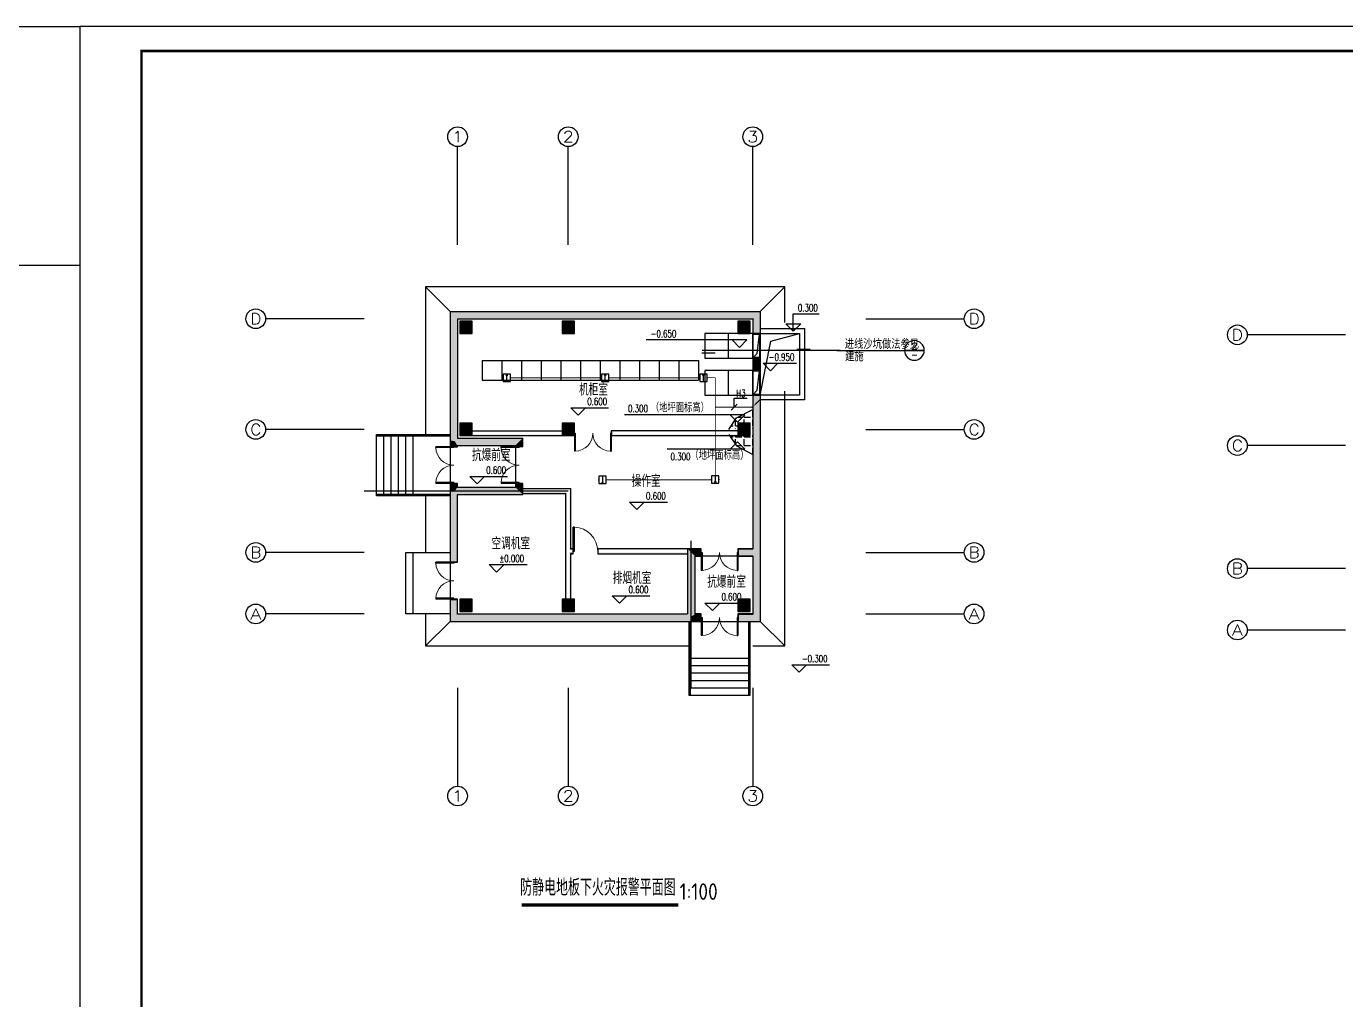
# Model space of a CAD drawing. Extents: x 5279878 to 5976284, y -275259 to -27697.
# Drawn here: x 5857164 to 5910788, y -231683 to -192120 of the extents above; entities that cross this region are included whole.
import ezdxf
from ezdxf.enums import TextEntityAlignment as Align

# ---------------------------------------------------------------- set-up
doc = ezdxf.new("R2010")
doc.units = 0
doc.header["$LTSCALE"] = 1000
doc.header["$MEASUREMENT"] = 0
doc.layers.get('0').update_dxf_attribs({"linetype": 'CONTINUOUS'})
for name, color, linetype in [('AXIS_TEXT', 7, 'CONTINUOUS'), ('DIM-消防', 3, 'CONTINUOUS'), ('DIM_SYMB', 3, 'CONTINUOUS'), ('EQUIP-消防', 3, 'CONTINUOUS'), ('LWIRE', 4, 'CONTINUOUS'), ('PUB_HATCH', 8, 'CONTINUOUS'), ('PUB_TEXT', 7, 'CONTINUOUS'), ('PUB_TITLE', 4, 'CONTINUOUS'), ('WALL', 2, 'CONTINUOUS'), ('WIRE-消防', 5, 'CONTINUOUS'), ('建筑底图', 251, 'CONTINUOUS')]:
    doc.layers.add(name, color=color, linetype=linetype)
doc.styles.add('_HZTXT', font='txt.shx', dxfattribs={"width": 0.8, "bigfont": 'HZTXT.shx'})
doc.styles.add('_TCH_AXIS', font='COMPLEX', dxfattribs={"bigfont": 'GBCBIG'})
doc.styles.add('_TCH_DIM', font='SIMPLEX', dxfattribs={"bigfont": 'GBCBIG'})
doc.styles.add('COMP', font='COMPLEX', dxfattribs={"bigfont": 'hztxt'})
doc.styles.add('COMPLEX', font='COMPLEX')
doc.styles.get("Standard").update_dxf_attribs({"font": 'GBENOR', "bigfont": 'GBCBIG'})

# ---------------------------------------------------------------- blocks, each defined once
blk = doc.blocks.new('$Equip$00002648')
for p, q in [((-0.5, 0.5), (-0.5, -0.5)), ((0.5, 0.5), (-0.5, 0.5)), ((0, 0.38), (0, -0.41)), ((0.5, -0.5), (0.5, 0.5)), ((-0.5, -0.5), (0.5, -0.5))]:
    blk.add_line(p, q)
at = {"const_width": 0.04}
blk.add_lwpolyline([(-0.5, 0.5), (0.5, 0.5), (0.5, -0.5), (-0.5, -0.5), (-0.5, 0.5), (0.5, 0.5)], dxfattribs=at)
blk.add_circle((0, -0.34), 0.075)
for p in [(-0.5, 0), (0, 0.5), (0.5, 0), (0, -0.5)]:
    blk.add_point(p)
for points in [[(-0.06, -0.3), (0.06, -0.3), (-0.08, -0.34), (0.07, -0.34)], [(-0.06, -0.38), (0.06, -0.38), (-0.08, -0.34), (0.07, -0.34)], [(-0.04, -0.27), (0.04, -0.27), (-0.06, -0.3), (0.06, -0.3)], [(-0.04, -0.4), (0.04, -0.4), (-0.06, -0.38), (0.06, -0.38)], [(0, -0.26), (0, -0.26), (-0.04, -0.27), (0.04, -0.27)], [(0, -0.41), (0, -0.41), (-0.04, -0.4), (0.04, -0.4)]]:
    blk.add_solid(points)
at = {"color": 7, "flags": 1}
for tag, height, p in [('A', 0.00002, (0, 0)), ('B', 0.4, (0.76, -0.21))]:
    blk.add_attdef(tag, text='', height=height, dxfattribs=at).set_placement(p, align=Align.MIDDLE_CENTER)
blk = doc.blocks.new('_INDEX')
blk.add_line((-0.5, 0), (0.5, 0))
blk.add_circle((0, 0), 0.5)
at = {"style": 'COMP'}
for tag, width, p, p2 in [('1', 2.333333, (-0.17, 0.05), (0.17, 0.05)), ('-', 1.166667, (-0.17, -0.39), (0.17, -0.39))]:
    blk.add_attdef(tag, text='', height=0.34, dxfattribs=dict(at, width=width)).set_placement(p, p2, align=Align.FIT)
blk = doc.blocks.new('$DorLib2D$00000002')
for p, q in [((-0.5, 0), (-0.5, 0.4875)), ((-0.475, 0.4875), (-0.5, 0.4875)), ((-0.475, 0), (-0.475, 0.4875)), ((0.475, 0), (0.475, 0.4875)), ((0.475, 0.4875), (0.5, 0.4875)), ((0.5, 0), (0.5, 0.4875)), ((-0.5, 0), (-0.475, 0)), ((0.5, 0), (0.475, 0))]:
    blk.add_line(p, q)
at = {"lineweight": 13}
for centre, start, end in [((-0.4875, 0), 0, 88.53072), ((0.4875, 0), 91.46928, 180)]:
    blk.add_arc(centre, 0.4875, start, end, dxfattribs=at)
blk = doc.blocks.new('$DorLib2D$00000001')
for p, q in [((0.45, 0.975), (0.5, 0.975)), ((0.45, 0), (0.45, 0.975)), ((0.5, 0), (0.5, 0.975)), ((0.5, 0), (0.45, 0))]:
    blk.add_line(p, q)
at = {"lineweight": 13}
blk.add_arc((0.475, 0), 0.975, 91.4693, 180, dxfattribs=at)
blk = doc.blocks.new('_FZH')
blk.add_lwpolyline([(-0.5, -0.5), (0.5, -0.5), (0.5, 0.5), (-0.5, 0.5)], close=True)
at = {"layer": 'PUB_HATCH'}
blk.add_solid([(-0.5, -0.5), (0.5, -0.5), (-0.5, 0.5), (0.5, 0.5)], dxfattribs=at)
blk = doc.blocks.new('_AXISO')
blk.add_circle((0, 0), 0.5)
at = {"layer": 'AXIS_TEXT', "style": 'COMPLEX', "width": 1.041667}
blk.add_attdef('A', text='', height=0.56, dxfattribs=at).set_placement((-0.25, -0.28), (0.25, -0.28), align=Align.FIT)
blk = doc.blocks.new('$TelecSys$00000078')
for p, q in [((0.1, 0.1), (0.1, 0.1)), ((1.15, 1.15), (0.55, 0.55)), ((-0.1, -0.1), (-0.1, -0.1))]:
    blk.add_line(p, q)
at = {"const_width": 0.142}
blk.add_lwpolyline([(-0.07, 0, 1), (0.07, 0, 1)], format="xyb", close=True, dxfattribs=at)
blk.add_solid([(0.62, 0.48), (0.48, 0.62), (0.1, 0.1)])
at = {"width": 0.8, "flags": 9}
blk.add_attdef('A', (0, 0), '', height=0.00002, dxfattribs=at)

msp = doc.modelspace()

# ---------------------------------------------------------------- hatches: boundary and pattern name
at = {"layer": '建筑底图'}
for points in [[(5874689.4, -204005.4), (5874389.4, -203705.4), (5874389.4, -208955.4), (5874429.4, -208955.4), (5874589.4, -208988.7), (5874649.4, -208895.4), (5874689.4, -208855.4)], [(5874389.4, -203705.4), (5874389.4, -208955.4), (5874429.4, -208955.4), (5874429.4, -203745.4)], [(5874389.4, -203705.4), (5874689.4, -204005.4), (5886689.4, -204005.4), (5886989.4, -203705.4)], [(5874389.4, -203705.4), (5886989.4, -203705.4), (5886949.4, -203745.4), (5874429.4, -203745.4)], [(5886989.4, -203705.4), (5886689.4, -204005.4), (5886689.4, -204605.2), (5886989.4, -204605.2)], [(5886989.4, -203705.4), (5886989.4, -204605.2), (5886949.4, -204605.2), (5886949.4, -203745.4)], [(5874689.4, -204005.4), (5874689.4, -208855.4), (5874649.4, -208895.4), (5874649.4, -203965.4)], [(5874689.4, -204005.4), (5886689.4, -204005.4), (5886729.4, -203965.4), (5874649.4, -203965.4)], [(5875289.4, -204105.4), (5874789.4, -204105.4), (5874829.4, -204145.4), (5875249.4, -204145.4)], [(5874789.4, -204105.4), (5874789.4, -204605.4), (5874829.4, -204565.4), (5874829.4, -204145.4)], [(5875289.4, -204605.4), (5875289.4, -204105.4), (5875249.4, -204145.4), (5875249.4, -204565.4)], [(5879439.4, -204105.4), (5878939.4, -204105.4), (5878979.4, -204145.4), (5879399.4, -204145.4)], [(5878939.4, -204105.4), (5878939.4, -204605.4), (5878979.4, -204565.4), (5878979.4, -204145.4)], [(5879439.4, -204605.4), (5879439.4, -204105.4), (5879399.4, -204145.4), (5879399.4, -204565.4)], [(5886589.4, -204105.4), (5886089.4, -204105.4), (5886129.4, -204145.4), (5886549.4, -204145.4)], [(5886089.4, -204105.4), (5886089.4, -204605.4), (5886129.4, -204565.4), (5886129.4, -204145.4)], [(5886589.4, -204605.4), (5886589.4, -204105.4), (5886549.4, -204145.4), (5886549.4, -204565.4)], [(5886689.4, -204005.4), (5886689.4, -204605.2), (5886729.4, -204605.2), (5886729.4, -203965.4)], [(5874789.4, -204605.4), (5875289.4, -204605.4), (5875249.4, -204565.4), (5874829.4, -204565.4)], [(5878939.4, -204605.4), (5879439.4, -204605.4), (5879399.4, -204565.4), (5878979.4, -204565.4)], [(5886089.4, -204605.4), (5886589.4, -204605.4), (5886549.4, -204565.4), (5886129.4, -204565.4)], [(5886989.4, -204605.2), (5886689.4, -204605.2), (5886689.4, -204565.2), (5886989.4, -204565.2)], [(5886989.4, -205605.2), (5886689.4, -205605.2), (5886689.4, -206105.2), (5886989.4, -206105.2)], [(5886689.4, -205605.2), (5886689.4, -206105.2), (5886729.4, -206105.2), (5886729.4, -205605.2)], [(5886989.4, -205605.2), (5886689.4, -205605.2), (5886689.4, -205645.2), (5886989.4, -205645.2)], [(5886989.4, -205605.2), (5886989.4, -206105.2), (5886949.4, -206105.2), (5886949.4, -205605.2)], [(5886989.4, -206105.2), (5886689.4, -206105.2), (5886689.4, -206065.2), (5886989.4, -206065.2)], [(5886989.4, -207105.2), (5886689.4, -207105.2), (5886689.4, -213355.6), (5886729.4, -213395.6), (5886789.4, -213489), (5886949.4, -213455.6), (5886989.4, -213455.6)], [(5886689.4, -207105.2), (5886689.4, -213355.6), (5886729.4, -213395.6), (5886729.4, -207105.2)], [(5886989.4, -207105.2), (5886689.4, -207105.2), (5886689.4, -207145.2), (5886989.4, -207145.2)], [(5886989.4, -207105.2), (5886989.4, -213455.6), (5886949.4, -213455.6), (5886949.4, -207105.2)], [(5875289.4, -208255.4), (5874789.4, -208255.4), (5874829.4, -208295.4), (5875249.4, -208295.4)], [(5874789.4, -208255.4), (5874789.4, -208755.4), (5874829.4, -208715.4), (5874829.4, -208295.4)], [(5875289.4, -208755.4), (5875289.4, -208255.4), (5875249.4, -208295.4), (5875249.4, -208715.4)], [(5878939.4, -208595.4), (5878939.4, -208555.4), (5875289.4, -208555.4), (5875289.4, -208595.4)], [(5879439.4, -208255.4), (5878939.4, -208255.4), (5878979.4, -208295.4), (5879399.4, -208295.4)], [(5878939.4, -208255.4), (5878939.4, -208755.4), (5878979.4, -208715.4), (5878979.4, -208295.4)], [(5879439.4, -208755.4), (5879439.4, -208255.4), (5879399.4, -208295.4), (5879399.4, -208715.4)], [(5886089.4, -208595.4), (5886089.4, -208555.4), (5880939.4, -208555.4), (5880979.4, -208595.4)], [(5880939.4, -208555.4), (5880939.4, -208755.4), (5880979.4, -208715.4), (5880979.4, -208595.4)], [(5886589.4, -208255.4), (5886089.4, -208255.4), (5886129.4, -208295.4), (5886549.4, -208295.4)], [(5886089.4, -208255.4), (5886089.4, -208755.4), (5886129.4, -208715.4), (5886129.4, -208295.4)], [(5886589.4, -208755.4), (5886589.4, -208255.4), (5886549.4, -208295.4), (5886549.4, -208715.4)], [(5874429.4, -208955.4), (5874389.4, -208955.4), (5874389.4, -209205.4), (5874689.4, -209205.4), (5874689.4, -209155.4), (5874649.4, -209115.4), (5874589.4, -208988.7)], [(5874389.4, -208955.4), (5874389.4, -209205.4), (5874429.4, -209165.4), (5874429.4, -208955.4)], [(5874589.4, -208988.7), (5874649.4, -209115.4), (5874689.4, -209155.4), (5877039.4, -209155.4), (5877339.4, -208855.4), (5874689.4, -208855.4), (5874649.4, -208895.4)], [(5874689.4, -208855.4), (5877339.4, -208855.4), (5877299.4, -208895.4), (5874649.4, -208895.4)], [(5874689.4, -209205.4), (5874689.4, -209155.4), (5874649.4, -209115.4), (5874649.4, -209165.4)], [(5874689.4, -209155.4), (5877039.4, -209155.4), (5877079.4, -209115.4), (5874649.4, -209115.4)], [(5874789.4, -208755.4), (5875289.4, -208755.4), (5875249.4, -208715.4), (5874829.4, -208715.4)], [(5878939.4, -208755.4), (5878939.4, -208715.4), (5875289.4, -208715.4), (5875289.4, -208755.4)], [(5877339.4, -208855.4), (5877039.4, -209155.4), (5877039.4, -209204.8), (5877339.4, -209204.8)], [(5877039.4, -209155.4), (5877039.4, -209204.8), (5877079.4, -209164.8), (5877079.4, -209115.4)], [(5877339.4, -209204.8), (5877339.4, -208855.4), (5877299.4, -208895.4), (5877299.4, -209164.8)], [(5878939.4, -208755.4), (5879439.4, -208755.4), (5879399.4, -208715.4), (5878979.4, -208715.4)], [(5886089.4, -208755.4), (5886089.4, -208715.4), (5880979.4, -208715.4), (5880939.4, -208755.4)], [(5886089.4, -208755.4), (5886589.4, -208755.4), (5886549.4, -208715.4), (5886129.4, -208715.4)], [(5874389.4, -209205.4), (5874689.4, -209205.4), (5874649.4, -209165.4), (5874429.4, -209165.4)], [(5877039.4, -209204.8), (5877339.4, -209204.8), (5877299.4, -209164.8), (5877079.4, -209164.8)], [(5874649.4, -210895.4), (5874689.4, -210855.4), (5874689.4, -210705.4), (5874389.4, -210705.4), (5874389.4, -211005.4), (5874589.4, -211005.4)], [(5874689.4, -210705.4), (5874389.4, -210705.4), (5874429.4, -210745.4), (5874649.4, -210745.4)], [(5874389.4, -210705.4), (5874389.4, -211005.4), (5874429.4, -211005.4), (5874429.4, -210745.4)], [(5874689.4, -210855.4), (5874689.4, -210705.4), (5874649.4, -210745.4), (5874649.4, -210895.4)], [(5877039.4, -210855.4), (5877339.4, -211155.4), (5877339.4, -210704.8), (5877039.4, -210704.8)], [(5877339.4, -210704.8), (5877039.4, -210704.8), (5877079.4, -210744.8), (5877299.4, -210744.8)], [(5877039.4, -210704.8), (5877039.4, -210855.4), (5877079.4, -210895.4), (5877079.4, -210744.8)], [(5877339.4, -211155.4), (5877339.4, -210704.8), (5877299.4, -210744.8), (5877299.4, -211115.4)], [(5874589.4, -211005.4), (5874389.4, -211005.4), (5874389.4, -213905.4), (5874689.4, -213905.4), (5874689.4, -211155.4), (5874649.4, -211115.4)], [(5874389.4, -211005.4), (5874389.4, -213905.4), (5874429.4, -213865.4), (5874429.4, -211005.4)], [(5874589.4, -211005.4), (5874649.4, -211115.4), (5874689.4, -211155.4), (5877339.4, -211155.4), (5877039.4, -210855.4), (5874689.4, -210855.4), (5874649.4, -210895.4)], [(5874689.4, -210855.4), (5877039.4, -210855.4), (5877079.4, -210895.4), (5874649.4, -210895.4)], [(5874689.4, -213905.4), (5874689.4, -211155.4), (5874649.4, -211115.4), (5874649.4, -213865.4)], [(5874689.4, -211155.4), (5877339.4, -211155.4), (5877299.4, -211115.4), (5874649.4, -211115.4)], [(5877339.4, -210905.4), (5879289.4, -210905.4), (5879249.4, -210945.4), (5877339.4, -210945.4)], [(5877339.4, -211105.4), (5879089.4, -211105.4), (5879129.4, -211065.4), (5877339.4, -211065.4)], [(5879089.4, -213455.6), (5879089.4, -211105.4), (5879129.4, -211065.4), (5879129.4, -213455.6)], [(5879289.4, -213355.6), (5879289.4, -210905.4), (5879249.4, -210945.4), (5879249.4, -213395.6)], [(5879389.4, -213355.6), (5879289.4, -213355.6), (5879249.4, -213395.6), (5879349.4, -213395.6)], [(5879389.4, -213555.6), (5879389.4, -213355.6), (5879349.4, -213395.6), (5879349.4, -213515.6)], [(5884039.4, -213355.6), (5880389.4, -213355.6), (5880429.4, -213395.6), (5884039.4, -213395.6)], [(5880389.4, -213355.6), (5880389.4, -213555.6), (5880429.4, -213515.6), (5880429.4, -213395.6)], [(5884339.4, -213655.6), (5884039.4, -213355.6), (5884039.4, -216005.4), (5884079.4, -216045.4), (5884189.4, -216105.4), (5884299.4, -216045.4), (5884339.4, -216005.4)], [(5884039.4, -213355.6), (5884039.4, -216005.4), (5884079.4, -216045.4), (5884079.4, -213395.6)], [(5884039.4, -213355.6), (5884339.4, -213655.6), (5884589.7, -213655.6), (5884589.7, -213355.6)], [(5884589.7, -213355.6), (5884039.4, -213355.6), (5884079.4, -213395.6), (5884549.7, -213395.6)], [(5884589.7, -213655.6), (5884589.7, -213355.6), (5884549.7, -213395.6), (5884549.7, -213615.6)], [(5886729.4, -213395.6), (5886689.4, -213355.6), (5886089.7, -213355.6), (5886089.7, -213655.6), (5886689.4, -213655.6), (5886729.4, -213615.6), (5886789.4, -213489)], [(5886689.4, -213355.6), (5886089.7, -213355.6), (5886129.7, -213395.6), (5886729.4, -213395.6)], [(5886089.7, -213355.6), (5886089.7, -213655.6), (5886129.7, -213615.6), (5886129.7, -213395.6)], [(5874389.4, -213905.4), (5874689.4, -213905.4), (5874649.4, -213865.4), (5874429.4, -213865.4)], [(5879089.4, -215405.4), (5879129.4, -215405.4), (5879129.4, -213455.6), (5879089.4, -213455.6)], [(5879249.4, -215405.4), (5879289.4, -215405.4), (5879289.4, -213555.6), (5879249.4, -213515.6)], [(5879289.4, -213555.6), (5879389.4, -213555.6), (5879349.4, -213515.6), (5879249.4, -213515.6)], [(5880389.4, -213555.6), (5884039.4, -213555.6), (5884039.4, -213515.6), (5880429.4, -213515.6)], [(5884339.4, -213655.6), (5884339.4, -216005.4), (5884299.4, -216045.4), (5884299.4, -213615.6)], [(5884339.4, -213655.6), (5884589.7, -213655.6), (5884549.7, -213615.6), (5884299.4, -213615.6)], [(5886089.7, -213655.6), (5886689.4, -213655.6), (5886729.4, -213615.6), (5886129.7, -213615.6)], [(5886789.4, -213489), (5886729.4, -213615.6), (5886689.4, -213655.6), (5886689.4, -216005.4), (5886989.4, -216305.4), (5886989.4, -213455.6), (5886949.4, -213455.6)], [(5886689.4, -213655.6), (5886689.4, -216005.4), (5886729.4, -216045.4), (5886729.4, -213615.6)], [(5886989.4, -213455.6), (5886989.4, -216305.4), (5886949.4, -216265.4), (5886949.4, -213455.6)], [(5874389.4, -216305.4), (5874689.4, -216005.4), (5874689.4, -215405.4), (5874389.4, -215405.4)], [(5874689.4, -215405.4), (5874389.4, -215405.4), (5874429.4, -215445.4), (5874649.4, -215445.4)], [(5874389.4, -215405.4), (5874389.4, -216305.4), (5874429.4, -216265.4), (5874429.4, -215445.4)], [(5874689.4, -216005.4), (5874689.4, -215405.4), (5874649.4, -215445.4), (5874649.4, -216045.4)], [(5874789.4, -215405.4), (5874789.4, -215905.4), (5874829.4, -215865.4), (5874829.4, -215445.4)], [(5875289.4, -215405.4), (5874789.4, -215405.4), (5874829.4, -215445.4), (5875249.4, -215445.4)], [(5875289.4, -215905.4), (5875289.4, -215405.4), (5875249.4, -215445.4), (5875249.4, -215865.4)], [(5878939.4, -215405.4), (5878939.4, -215905.4), (5878979.4, -215865.4), (5878979.4, -215445.4)], [(5879439.4, -215405.4), (5878939.4, -215405.4), (5878979.4, -215445.4), (5879399.4, -215445.4)], [(5879439.4, -215905.4), (5879439.4, -215405.4), (5879399.4, -215445.4), (5879399.4, -215865.4)], [(5886589.4, -215405.4), (5886089.4, -215405.4), (5886129.4, -215445.4), (5886549.4, -215445.4)], [(5886089.4, -215405.4), (5886089.4, -215905.4), (5886129.4, -215865.4), (5886129.4, -215445.4)], [(5886589.4, -215905.4), (5886589.4, -215405.4), (5886549.4, -215445.4), (5886549.4, -215865.4)], [(5874689.4, -216005.4), (5874389.4, -216305.4), (5884189.4, -216305.4), (5884189.4, -216105.4), (5884079.4, -216045.4), (5884039.4, -216005.4)], [(5874689.4, -216005.4), (5884039.4, -216005.4), (5884079.4, -216045.4), (5874649.4, -216045.4)], [(5874789.4, -215905.4), (5875289.4, -215905.4), (5875249.4, -215865.4), (5874829.4, -215865.4)], [(5878939.4, -215905.4), (5879439.4, -215905.4), (5879399.4, -215865.4), (5878979.4, -215865.4)], [(5884189.4, -216105.4), (5884189.4, -216305.4), (5884589.7, -216305.4), (5884589.7, -216005.4), (5884339.4, -216005.4), (5884299.4, -216045.4)], [(5884589.7, -216005.4), (5884339.4, -216005.4), (5884299.4, -216045.4), (5884549.7, -216045.4)], [(5884589.7, -216305.4), (5884589.7, -216005.4), (5884549.7, -216045.4), (5884549.7, -216265.4)], [(5886089.4, -215905.4), (5886589.4, -215905.4), (5886549.4, -215865.4), (5886129.4, -215865.4)], [(5886989.4, -216305.4), (5886689.4, -216005.4), (5886089.7, -216005.4), (5886089.7, -216305.4)], [(5886689.4, -216005.4), (5886089.7, -216005.4), (5886129.7, -216045.4), (5886729.4, -216045.4)], [(5886089.7, -216005.4), (5886089.7, -216305.4), (5886129.7, -216265.4), (5886129.7, -216045.4)], [(5874389.4, -216305.4), (5884189.4, -216305.4), (5884189.4, -216265.4), (5874429.4, -216265.4)], [(5884189.4, -216305.4), (5884589.7, -216305.4), (5884549.7, -216265.4), (5884189.4, -216265.4)], [(5886089.7, -216305.4), (5886989.4, -216305.4), (5886949.4, -216265.4), (5886129.7, -216265.4)]]:
    msp.add_hatch(color=256, dxfattribs=at).paths.add_polyline_path(points)
h = msp.add_hatch(dxfattribs=at)
h.set_pattern_fill('ANGLE', color=256, scale=100, style=0)
h.set_pattern_definition([(0, (3481753, 615170.2), (0, 349.25), [254, -95.25]), (90, (3481753, 615170.2), (-349.25, 2e-14), [254, -95.25])])
h.paths.add_polyline_path([(5886689.4, -207693), (5886022.4, -208039.5), (5885741.8, -208460.8), (5886689.4, -208460.8)])
h = msp.add_hatch(dxfattribs=at)
h.set_pattern_fill('ANGLE', color=256, scale=100, style=0)
h.set_pattern_definition([(0, (3481753, 609136.7), (0, 349.25), [254, -95.25]), (90, (3481753, 609136.7), (-349.25, 2e-14), [254, -95.25])])
h.paths.add_polyline_path([(5886689.4, -208749.9), (5886689.4, -209517.7), (5886022.4, -209171.2), (5885741.8, -208749.9)])

# ---------------------------------------------------------------- linework, layer by layer
at = {"layer": 'DIM-消防', "color": 0}
msp.add_line((5885809.3, -207722.9), (5886056.7, -207475.4), dxfattribs=at)
for points in [[(5885933, -207599.1), (5885933, -207236)], [(5885933, -207236), (5886468, -207236)]]:
    msp.add_lwpolyline(points, dxfattribs=at)
at = {"layer": 'DIM_SYMB', "const_width": 140}
msp.add_lwpolyline([(5877303.4, -227840.5), (5883659.2, -227840.5)], dxfattribs=at)
at = {"layer": 'PUB_TITLE', "color": 4}
msp.add_lwpolyline([(5859343.1, -251519.8), (5943443.1, -251519.8), (5943443.1, -192119.8), (5859343.1, -192119.8)], close=True, dxfattribs=at)
at = {"layer": 'PUB_TITLE', "color": 4, "const_width": 100}
msp.add_lwpolyline([(5861843.1, -250519.8), (5942443.1, -250519.8), (5942443.1, -193119.8), (5861843.1, -193119.8)], close=True, dxfattribs=at)
at = {"layer": 'WALL', "color": 1, "ltscale": 10}
msp.add_lwpolyline([(5846611.4, -192119.8), (5859343.1, -192119.8), (5859343.1, -201834.9), (5846611.4, -201834.9)], close=True, dxfattribs=at)
at = {"layer": 'WIRE-消防', "color": 5, "linetype": 'Continuous', "const_width": 35}
for points in [[(5876839.4, -206405.4), (5880539.4, -206405.4)], [(5880839.4, -206405.4), (5884539.4, -206405.4)], [(5885167.1, -206400.4), (5884839.4, -206400.4)], [(5885167.1, -210386.8), (5885167.1, -206400.4)], [(5886699.5, -207599.1), (5885167.1, -207599.1)], [(5880734.5, -210556.7), (5885017.1, -210556.7)]]:
    msp.add_lwpolyline(points, dxfattribs=at)
at = {"layer": '建筑底图'}
for p, q in [((5874689.4, -201005.4), (5874689.4, -197005.4)), ((5879189.4, -201005.4), (5879189.4, -197005.4)), ((5886689.4, -201005.4), (5886689.4, -197005.4)), ((5873389.4, -202705.4), (5874389.4, -203705.4)), ((5887989.4, -202705.4), (5886989.4, -203705.4)), ((5874389.4, -203705.4), (5874389.4, -208955.4)), ((5874389.4, -203705.4), (5886989.4, -203705.4)), ((5886989.4, -203705.4), (5886989.4, -204605.2)), ((5870889.4, -204005.4), (5866889.4, -204005.4)), ((5874689.4, -204005.4), (5874689.4, -208855.4)), ((5874689.4, -204005.4), (5886689.4, -204005.4)), ((5886689.4, -204005.4), (5886689.4, -204605.2)), ((5888337.6, -204511.1), (5888037.6, -204211.1)), ((5888037.6, -204211.1), (5888637.6, -204211.1)), ((5888337.6, -204511.1), (5888337.6, -203811.1)), ((5888337.6, -203811.1), (5889394.9, -203811.1)), ((5888337.6, -204511.1), (5888637.6, -204211.1)), ((5891289.4, -204005.4), (5895289.4, -204005.4)), ((5886989.4, -204605.2), (5886689.4, -204605.2)), ((5910788.4, -204658.7), (5906788.4, -204658.7)), ((5886449.3, -204866.9), (5882351.3, -204866.9)), ((5890248.6, -205294.3), (5884627.8, -205294.3)), ((5886149.3, -205166.9), (5885849.3, -204866.9)), ((5886149.3, -205166.9), (5886449.3, -204866.9)), ((5890105, -205294.3), (5893659.3, -205294.3)), ((5875689.4, -205697.5), (5875689.4, -206497.5)), ((5875689.4, -205697.5), (5884489.4, -205697.5)), ((5876489.4, -205697.5), (5876489.4, -206497.5)), ((5877289.4, -205697.5), (5877289.4, -206497.5)), ((5878089.4, -205697.5), (5878089.4, -206497.5)), ((5878889.4, -205697.5), (5878889.4, -206497.5)), ((5879689.4, -205697.5), (5879689.4, -206497.5)), ((5880489.4, -205697.5), (5880489.4, -206497.5)), ((5881289.4, -205697.5), (5881289.4, -206497.5)), ((5882089.4, -205697.5), (5882089.4, -206497.5)), ((5882889.4, -205697.5), (5882889.4, -206497.5)), ((5883689.4, -205697.5), (5883689.4, -206497.5)), ((5884489.4, -205697.5), (5884489.4, -206497.5)), ((5886689.4, -205605.2), (5886689.4, -206105.2)), ((5886989.4, -205605.2), (5886689.4, -205605.2)), ((5886989.4, -205605.2), (5886989.4, -206105.2)), ((5887411, -206116.1), (5887111, -205816.1)), ((5887111, -205816.1), (5888468.3, -205816.1)), ((5887411, -206116.1), (5887711, -205816.1)), ((5886989.4, -206105.2), (5886689.4, -206105.2)), ((5875689.4, -206497.5), (5884489.4, -206497.5)), ((5886689.4, -207105.2), (5886689.4, -213355.6)), ((5886989.4, -207105.2), (5886689.4, -207105.2)), ((5886989.4, -207105.2), (5886989.4, -213455.6)), ((5879591.8, -207920.9), (5879291.8, -207620.9)), ((5879291.8, -207620.9), (5880832, -207620.9)), ((5879591.8, -207920.9), (5879891.8, -207620.9)), ((5886367.7, -207907.8), (5881481.9, -207907.8)), ((5886067.7, -208207.8), (5885767.7, -207907.8)), ((5886067.7, -208207.8), (5886367.7, -207907.8)), ((5870889.4, -208505.4), (5866889.4, -208505.4)), ((5875289.4, -208555.4), (5878939.4, -208555.4)), ((5886089.4, -208555.4), (5880939.4, -208555.4)), ((5880939.4, -208555.4), (5880939.4, -208755.4)), ((5891289.4, -208505.4), (5895289.4, -208505.4)), ((5871689.4, -211145.3), (5871689.4, -208765.3)), ((5871989.4, -211145.3), (5871989.4, -208765.3)), ((5872289.4, -211145.3), (5872289.4, -208765.3)), ((5872589.4, -211145.3), (5872589.4, -208765.3)), ((5872889.4, -211145.3), (5872889.4, -208765.3)), ((5874389.4, -208955.4), (5874389.4, -209205.4)), ((5874689.4, -208855.4), (5877339.4, -208855.4)), ((5875289.4, -208755.4), (5878939.4, -208755.4)), ((5877339.4, -209204.8), (5877339.4, -208855.4)), ((5880939.4, -208755.4), (5886089.4, -208755.4)), ((5886067.7, -209002.9), (5885767.7, -209302.9)), ((5886067.7, -209002.9), (5886367.7, -209302.9)), ((5874389.4, -209205.4), (5874689.4, -209205.4)), ((5874389.4, -209205.4), (5874389.4, -210705.4)), ((5874689.4, -209205.4), (5874689.4, -209155.4)), ((5874689.4, -209155.4), (5877039.4, -209155.4)), ((5877039.4, -209155.4), (5877039.4, -209204.8)), ((5877039.4, -209204.8), (5877339.4, -209204.8)), ((5877039.4, -209204.8), (5877039.4, -210704.8)), ((5886367.7, -209302.9), (5883209.4, -209302.9)), ((5910788.4, -209158.7), (5906788.4, -209158.7)), ((5874689.4, -210705.4), (5874389.4, -210705.4)), ((5874389.4, -210705.4), (5874389.4, -211005.4)), ((5874689.4, -210855.4), (5874689.4, -210705.4)), ((5875485.9, -210711.1), (5875185.9, -210411.1)), ((5875185.9, -210411.1), (5876726.1, -210411.1)), ((5875485.9, -210711.1), (5875785.9, -210411.1)), ((5877339.4, -210704.8), (5877039.4, -210704.8)), ((5877039.4, -210704.8), (5877039.4, -210855.4)), ((5877339.4, -211155.4), (5877339.4, -210704.8)), ((5870889.4, -211005.4), (5879189.4, -211005.4)), ((5874389.4, -211005.4), (5874389.4, -213905.4)), ((5874689.4, -210855.4), (5877039.4, -210855.4)), ((5874689.4, -213905.4), (5874689.4, -211155.4)), ((5874689.4, -211155.4), (5877339.4, -211155.4)), ((5877339.4, -210905.4), (5879289.4, -210905.4)), ((5877339.4, -211105.4), (5879089.4, -211105.4)), ((5879089.4, -213455.6), (5879089.4, -211105.4)), ((5879289.4, -213355.6), (5879289.4, -210905.4)), ((5881977.9, -211762.2), (5881677.9, -211462.2)), ((5881677.9, -211462.2), (5883218.1, -211462.2)), ((5881977.9, -211762.2), (5882277.9, -211462.2)), ((5879389.4, -213355.6), (5879289.4, -213355.6)), ((5879389.4, -213555.6), (5879389.4, -213355.6)), ((5884039.4, -213355.6), (5880389.4, -213355.6)), ((5880389.4, -213355.6), (5880389.4, -213555.6)), ((5884039.4, -213355.6), (5884039.4, -216005.4)), ((5884589.7, -213355.6), (5884039.4, -213355.6)), ((5884189.7, -219005.4), (5884189.7, -213027.8)), ((5884589.7, -213655.6), (5884589.7, -213355.6)), ((5886689.4, -213355.6), (5886089.7, -213355.6)), ((5886089.7, -213355.6), (5886089.7, -213655.6)), ((5870889.4, -213505.4), (5866889.4, -213505.4)), ((5872889.4, -216005.4), (5872889.4, -213505.4)), ((5874389.4, -213905.4), (5874389.4, -215405.4)), ((5874389.4, -213905.4), (5874689.4, -213905.4)), ((5879089.4, -215405.4), (5879089.4, -213455.6)), ((5879289.4, -215405.4), (5879289.4, -213555.6)), ((5879289.4, -213555.6), (5879389.4, -213555.6)), ((5880389.4, -213555.6), (5884039.4, -213555.6)), ((5884189.4, -219005.4), (5884189.4, -213505.4)), ((5884339.4, -213655.6), (5884339.4, -216005.4)), ((5884339.4, -213655.6), (5884589.7, -213655.6)), ((5886089.7, -213655.6), (5884589.7, -213655.6)), ((5886089.7, -213655.6), (5886689.4, -213655.6)), ((5886689.4, -213655.6), (5886689.4, -216005.4)), ((5886989.4, -213455.6), (5886989.4, -216305.4)), ((5891289.4, -213505.4), (5895289.4, -213505.4)), ((5876279.4, -214300.9), (5875979.4, -214000.9)), ((5875979.4, -214000.9), (5877519.7, -214000.9)), ((5876279.4, -214300.9), (5876579.4, -214000.9)), ((5910788.4, -214158.7), (5906788.4, -214158.7)), ((5874689.4, -215405.4), (5874389.4, -215405.4)), ((5874389.4, -215405.4), (5874389.4, -216305.4)), ((5874689.4, -216005.4), (5874689.4, -215405.4)), ((5881270.8, -215571), (5880970.8, -215271)), ((5880970.8, -215271), (5882511, -215271)), ((5881270.8, -215571), (5881570.8, -215271)), ((5885048, -215861.1), (5884748, -215561.1)), ((5884748, -215561.1), (5886288.3, -215561.1)), ((5885048, -215861.1), (5885348, -215561.1)), ((5870889.4, -216005.4), (5866889.4, -216005.4)), ((5874689.4, -216005.4), (5884039.4, -216005.4)), ((5884589.7, -216005.4), (5884339.4, -216005.4)), ((5884589.7, -216305.4), (5884589.7, -216005.4)), ((5886689.4, -216005.4), (5886089.7, -216005.4)), ((5886089.7, -216005.4), (5886089.7, -216305.4)), ((5891289.4, -216005.4), (5895289.4, -216005.4)), ((5873389.4, -217305.4), (5874389.4, -216305.4)), ((5874389.4, -216305.4), (5884189.4, -216305.4)), ((5884189.4, -216305.4), (5884589.7, -216305.4)), ((5884589.7, -216305.4), (5886089.7, -216305.4)), ((5886089.7, -216305.4), (5886989.4, -216305.4)), ((5887989.4, -217305.4), (5886989.4, -216305.4)), ((5910788.4, -216658.7), (5906788.4, -216658.7)), ((5884149.7, -217805.4), (5886529.7, -217805.4)), ((5884149.7, -218105.4), (5886529.7, -218105.4)), ((5888576, -218377), (5888276, -218077)), ((5888276, -218077), (5889816.2, -218077)), ((5888576, -218377), (5888876, -218077)), ((5884149.7, -218405.4), (5886529.7, -218405.4)), ((5884149.7, -218705.4), (5886529.7, -218705.4)), ((5874689.4, -219005.4), (5874689.4, -223005.4)), ((5879189.4, -219005.4), (5879189.4, -223005.4)), ((5884149.7, -219005.4), (5886529.7, -219005.4)), ((5886689.4, -219005.4), (5886689.4, -223005.4))]:
    msp.add_line(p, q, dxfattribs=at)
for points in [[(5887989.4, -204155.2), (5887989.4, -202705.4), (5873389.4, -202705.4), (5873389.4, -208704.8)], [(5885689.4, -204605.2), (5884739.4, -204605.2), (5884739.4, -205605.2), (5885689.4, -205605.2)], [(5886689.4, -204605.2), (5885689.4, -204605.2), (5885689.4, -205605.2), (5886689.4, -205605.2)], [(5886709.4, -205585.2), (5886865.8, -205411.2), (5886969.4, -204625.2)], [(5886989.4, -204405.2), (5888789.4, -204405.2), (5888789.4, -207305.2), (5886989.4, -207305.2)], [(5886989.4, -204605.2), (5888589.4, -204605.2), (5888589.4, -207105.2), (5886989.4, -207105.2)], [(5886989.4, -207105.2), (5887424.8, -204913.5), (5888589.4, -204605.2)], [(5888481.8, -205237.4), (5889023.8, -205237.4)], [(5884622.4, -205387.4), (5885164.4, -205387.4)], [(5885689.4, -206105.2), (5884739.4, -206105.2), (5884739.4, -207105.2), (5885689.4, -207105.2)], [(5886689.4, -206105.2), (5885689.4, -206105.2), (5885689.4, -207105.2), (5886689.4, -207105.2)], [(5886709.4, -207085.2), (5886865.8, -206911.2), (5886969.4, -206125.2)], [(5887989.4, -216005.4), (5887989.4, -206952.2)], [(5885712.2, -208505.4), (5886022.4, -208039.5), (5886689.4, -207693)], [(5874389.4, -211205.3), (5871389.4, -211205.3), (5871389.4, -208705.3), (5874389.4, -208705.3)], [(5871389.4, -208765.3), (5874389.4, -208765.3)], [(5885712.2, -208705.4), (5886022.4, -209171.2), (5886689.4, -209517.7)], [(5874389.4, -211145.3), (5871389.4, -211145.3)], [(5873389.4, -211204.8), (5873389.4, -213505.4)], [(5874389.4, -216005.4), (5872589.4, -216005.4), (5872589.4, -213505.4), (5874389.4, -213505.4)], [(5873389.4, -216005.4), (5873389.4, -217305.4), (5884189.7, -217305.4)], [(5886689.7, -217305.4), (5887989.4, -217305.4), (5887989.4, -216005.1)], [(5884089.7, -216305.4), (5884089.7, -219305.4), (5886589.7, -219305.4), (5886589.7, -216305.4)], [(5884149.7, -216305.4), (5884149.7, -219305.4)], [(5886529.7, -219305.4), (5886529.7, -216305.4)]]:
    msp.add_lwpolyline(points, dxfattribs=at)
for points in [[(5886689.4, -204605.2), (5886989.4, -204605.2), (5886989.4, -205605.2), (5886689.4, -205605.2)], [(5886709.4, -204625.2), (5886969.4, -204625.2), (5886969.4, -205585.2), (5886709.4, -205585.2)], [(5886689.4, -206105.2), (5886989.4, -206105.2), (5886989.4, -207105.2), (5886689.4, -207105.2)], [(5886709.4, -206125.2), (5886969.4, -206125.2), (5886969.4, -207085.2), (5886709.4, -207085.2)]]:
    msp.add_lwpolyline(points, close=True, dxfattribs=at)

# ---------------------------------------------------------------- block references
at = {"layer": 'EQUIP-消防', "color": 0, "xscale": 300, "yscale": 300, "zscale": 300, "rotation": 179.9999999999941}
for p in [(5876689.4, -206405.4), (5880689.4, -206405.4), (5884689.4, -206405.4)]:
    msp.add_blockref('$Equip$00002648', p, dxfattribs=at)
at = {"layer": 'EQUIP-消防', "color": 0, "xscale": 300, "yscale": 300, "zscale": 300}
for p in [(5880584.5, -210556.7), (5885167.1, -210536.8)]:
    msp.add_blockref('$Equip$00002648', p, dxfattribs=at)
at = {"layer": 'LWIRE', "color": 0, "xscale": 300, "yscale": 300, "zscale": 300}
msp.add_blockref('$TelecSys$00000078', (5886678.1, -207599.3), dxfattribs=at)
at = {"layer": '建筑底图'}
ref = msp.add_blockref('_AXISO', (5874689.4, -196605.4), dxfattribs=dict(at, xscale=800, yscale=800, zscale=800))
ref.add_attrib('A', '1', dxfattribs={"layer": 'AXIS_TEXT', "color": 0, "height": 452.5, "style": '_TCH_AXIS', "width": 2.333333}).set_placement((5874463.2, -196831.6), (5874915.7, -196831.6), align=Align.FIT)
ref = msp.add_blockref('_AXISO', (5879189.4, -196605.4), dxfattribs=dict(at, xscale=800, yscale=800, zscale=800))
ref.add_attrib('A', '2', dxfattribs={"layer": 'AXIS_TEXT', "color": 0, "height": 452.5, "style": '_TCH_AXIS', "width": 1.5}).set_placement((5878963.2, -196831.6), (5879415.7, -196831.6), align=Align.FIT)
ref = msp.add_blockref('_AXISO', (5886689.4, -196605.4), dxfattribs=dict(at, xscale=800, yscale=800, zscale=800))
ref.add_attrib('A', '3', dxfattribs={"layer": 'AXIS_TEXT', "color": 0, "height": 452.5, "style": '_TCH_AXIS', "width": 1.5}).set_placement((5886463.2, -196831.6), (5886915.7, -196831.6), align=Align.FIT)
ref = msp.add_blockref('_AXISO', (5866489.4, -204005.4), dxfattribs=dict(at, xscale=800, yscale=800, zscale=800))
ref.add_attrib('A', 'D', dxfattribs={"layer": 'AXIS_TEXT', "color": 0, "height": 452.5, "style": '_TCH_AXIS', "width": 1.235294}).set_placement((5866263.2, -204231.6), (5866715.7, -204231.6), align=Align.FIT)
ref = msp.add_blockref('_AXISO', (5895689.4, -204005.4), dxfattribs=dict(at, xscale=800, yscale=800, zscale=800))
ref.add_attrib('A', 'D', dxfattribs={"layer": 'AXIS_TEXT', "color": 0, "height": 452.5, "style": '_TCH_AXIS', "width": 1.235294}).set_placement((5895463.2, -204231.6), (5895915.7, -204231.6), align=Align.FIT)
for name, p, xscale, yscale, zscale in [('_FZH', (5875039.4, -204355.4), 500, 500, 500), ('_FZH', (5879189.4, -204355.4), 500, 500, 500), ('_FZH', (5875039.4, -208505.4), 500, 500, 500), ('_FZH', (5879189.4, -208505.4), 500, 500, 500), ('$DorLib2D$00000002', (5880189.4, -208655.4), -1500, -1500, -1500), ('$DorLib2D$00000002', (5885339.7, -216155.4), 1500, -1500, 1500)]:
    msp.add_blockref(name, p, dxfattribs=dict(at, xscale=xscale, yscale=yscale, zscale=zscale))
for name, p, xscale, yscale, zscale, rotation in [('_FZH', (5886339.4, -204355.4), 500, 500, 500, 90), ('_FZH', (5886339.4, -208505.4), 500, 500, 500, 90), ('$DorLib2D$00000002', (5874539.4, -209955.4), -1500, -1500, -1500, 270), ('$DorLib2D$00000002', (5877189.4, -209954.8), -1500, -1500, -1500, 270), ('$DorLib2D$00000001', (5879889.4, -213455.6), -1000, 1000, -1000, 359.9999999966615), ('$DorLib2D$00000002', (5874539.4, -214655.4), -1500, -1500, -1500, 270), ('$DorLib2D$00000002', (5885339.7, -213505.6), -1500, 1500, -1500, 180), ('_FZH', (5875039.4, -215655.4), 500, 500, 500, 270), ('_FZH', (5879189.4, -215655.4), 500, 500, 500, 270), ('_FZH', (5886339.4, -215655.4), 500, 500, 500, 180)]:
    msp.add_blockref(name, p, dxfattribs=dict(at, xscale=xscale, yscale=yscale, zscale=zscale, rotation=rotation))
ref = msp.add_blockref('_AXISO', (5906388.4, -204658.7), dxfattribs=dict(at, xscale=800, yscale=800, zscale=800))
ref.add_attrib('A', 'D', dxfattribs={"layer": 'AXIS_TEXT', "color": 0, "height": 452.5, "style": '_TCH_AXIS', "width": 1.235294}).set_placement((5906162.1, -204885), (5906614.7, -204885), align=Align.FIT)
ref = msp.add_blockref('_INDEX', (5893259.3, -205294.3), dxfattribs=dict(at, xscale=-800, yscale=800, zscale=800))
ref.add_attrib('1', '2', dxfattribs={"layer": '0', "height": 272, "style": 'COMP', "width": 1.5}).set_placement((5893123.3, -205254.3), (5893395.3, -205254.3), align=Align.FIT)
ref.add_attrib('-', '-', dxfattribs={"layer": '0', "height": 272, "style": 'COMP', "width": 1.166667}).set_placement((5893123.3, -205606.3), (5893395.3, -205606.3), align=Align.FIT)
ref = msp.add_blockref('_AXISO', (5866489.4, -208505.4), dxfattribs=dict(at, xscale=800, yscale=800, zscale=800))
ref.add_attrib('A', 'C', dxfattribs={"layer": 'AXIS_TEXT', "color": 0, "height": 452.5, "style": '_TCH_AXIS', "width": 1.4}).set_placement((5866263.2, -208731.6), (5866715.7, -208731.6), align=Align.FIT)
ref = msp.add_blockref('_AXISO', (5895689.4, -208505.4), dxfattribs=dict(at, xscale=800, yscale=800, zscale=800))
ref.add_attrib('A', 'C', dxfattribs={"layer": 'AXIS_TEXT', "color": 0, "height": 452.5, "style": '_TCH_AXIS', "width": 1.4}).set_placement((5895463.2, -208731.6), (5895915.7, -208731.6), align=Align.FIT)
ref = msp.add_blockref('_AXISO', (5906388.4, -209158.7), dxfattribs=dict(at, xscale=800, yscale=800, zscale=800))
ref.add_attrib('A', 'C', dxfattribs={"layer": 'AXIS_TEXT', "color": 0, "height": 452.5, "style": '_TCH_AXIS', "width": 1.4}).set_placement((5906162.1, -209385), (5906614.7, -209385), align=Align.FIT)
ref = msp.add_blockref('_AXISO', (5866489.4, -213505.4), dxfattribs=dict(at, xscale=800, yscale=800, zscale=800))
ref.add_attrib('A', 'B', dxfattribs={"layer": 'AXIS_TEXT', "color": 0, "height": 452.5, "style": '_TCH_AXIS', "width": 1.235294}).set_placement((5866263.2, -213731.6), (5866715.7, -213731.6), align=Align.FIT)
ref = msp.add_blockref('_AXISO', (5895689.4, -213505.4), dxfattribs=dict(at, xscale=800, yscale=800, zscale=800))
ref.add_attrib('A', 'B', dxfattribs={"layer": 'AXIS_TEXT', "color": 0, "height": 452.5, "style": '_TCH_AXIS', "width": 1.235294}).set_placement((5895463.2, -213731.6), (5895915.7, -213731.6), align=Align.FIT)
ref = msp.add_blockref('_AXISO', (5906388.4, -214158.7), dxfattribs=dict(at, xscale=800, yscale=800, zscale=800))
ref.add_attrib('A', 'B', dxfattribs={"layer": 'AXIS_TEXT', "color": 0, "height": 452.5, "style": '_TCH_AXIS', "width": 1.235294}).set_placement((5906162.1, -214385), (5906614.7, -214385), align=Align.FIT)
ref = msp.add_blockref('_AXISO', (5866489.4, -216005.4), dxfattribs=dict(at, xscale=800, yscale=800, zscale=800))
ref.add_attrib('A', 'A', dxfattribs={"layer": 'AXIS_TEXT', "color": 0, "height": 452.5, "style": '_TCH_AXIS', "width": 1.166667}).set_placement((5866263.2, -216231.6), (5866715.7, -216231.6), align=Align.FIT)
ref = msp.add_blockref('_AXISO', (5895689.4, -216005.4), dxfattribs=dict(at, xscale=800, yscale=800, zscale=800))
ref.add_attrib('A', 'A', dxfattribs={"layer": 'AXIS_TEXT', "color": 0, "height": 452.5, "style": '_TCH_AXIS', "width": 1.166667}).set_placement((5895463.2, -216231.6), (5895915.7, -216231.6), align=Align.FIT)
ref = msp.add_blockref('_AXISO', (5906388.4, -216658.7), dxfattribs=dict(at, xscale=800, yscale=800, zscale=800))
ref.add_attrib('A', 'A', dxfattribs={"layer": 'AXIS_TEXT', "color": 0, "height": 452.5, "style": '_TCH_AXIS', "width": 1.166667}).set_placement((5906162.1, -216885), (5906614.7, -216885), align=Align.FIT)
ref = msp.add_blockref('_AXISO', (5874689.4, -223405.4), dxfattribs=dict(at, xscale=800, yscale=800, zscale=800))
ref.add_attrib('A', '1', dxfattribs={"layer": 'AXIS_TEXT', "color": 0, "height": 452.5, "style": '_TCH_AXIS', "width": 2.333333}).set_placement((5874463.2, -223631.6), (5874915.7, -223631.6), align=Align.FIT)
ref = msp.add_blockref('_AXISO', (5879189.4, -223405.4), dxfattribs=dict(at, xscale=800, yscale=800, zscale=800))
ref.add_attrib('A', '2', dxfattribs={"layer": 'AXIS_TEXT', "color": 0, "height": 452.5, "style": '_TCH_AXIS', "width": 1.5}).set_placement((5878963.2, -223631.6), (5879415.7, -223631.6), align=Align.FIT)
ref = msp.add_blockref('_AXISO', (5886689.4, -223405.4), dxfattribs=dict(at, xscale=800, yscale=800, zscale=800))
ref.add_attrib('A', '3', dxfattribs={"layer": 'AXIS_TEXT', "color": 0, "height": 452.5, "style": '_TCH_AXIS', "width": 1.5}).set_placement((5886463.2, -223631.6), (5886915.7, -223631.6), align=Align.FIT)

# ---------------------------------------------------------------- texts
at = {"layer": 'DIM-消防', "color": 7, "style": '_TCH_DIM', "width": 0.705882}
msp.add_text('H3', height=297.5, dxfattribs=at).set_placement((5886020.5, -207186))
at = {"layer": 'PUB_TEXT'}
for s, height, p in [('防静电地板下火灾报警平面图', 675.177, (5877235.1, -227458)), ('1:100', 675.18, (5883715.4, -227629.1))]:
    msp.add_text(s, height=height, dxfattribs=at).set_placement(p)
at = {"layer": '建筑底图'}
for s, height, style, width, p in [('0.300', 297.5, '_TCH_DIM', 0.705882, (5888524.9, -203706.1)), ('-0.650', 297.5, '_TCH_DIM', 0.705882, (5882541.3, -204761.9)), ('进线沙坑做法参见', 350, '_HZTXT', 0.8, (5890428.6, -205227.2)), ('建施', 350, '_HZTXT', 0.8, (5890441.3, -205727.5)), ('-0.950', 297.5, '_TCH_DIM', 0.705882, (5887338.3, -205711.1)), ('机柜室', 490.23, '_HZTXT', 0.8, (5879627.1, -207128.8)), ('0.600', 297.5, '_TCH_DIM', 0.705882, (5879962, -207515.9)), ('0.300', 297.5, '_TCH_DIM', 0.705882, (5881619.9, -207802.8)), ('抗爆前室', 490.23, '_HZTXT', 0.8, (5875277.7, -209791.6)), ('0.300', 297.5, '_TCH_DIM', 0.705882, (5883347.4, -209757.9)), ('0.600', 297.5, '_TCH_DIM', 0.705882, (5875856.1, -210306.1)), ('操作室', 490.23, '_HZTXT', 0.8, (5881769.8, -210842.7)), ('0.600', 297.5, '_TCH_DIM', 0.705882, (5882348.1, -211357.2)), ('空调机室', 490.23, '_HZTXT', 0.8, (5876071.3, -213381.4)), ('%%P0.000', 297.5, '_TCH_DIM', 0.705882, (5876389.7, -213895.9)), ('排烟机室', 490.23, '_HZTXT', 0.8, (5880997.8, -214785.8)), ('抗爆前室', 490.23, '_HZTXT', 0.8, (5884839.9, -214941.6)), ('0.600', 297.5, '_TCH_DIM', 0.705882, (5881641, -215166)), ('0.600', 297.5, '_TCH_DIM', 0.705882, (5885418.3, -215456.1)), ('-0.300', 297.5, '_TCH_DIM', 0.705882, (5888686.2, -217972))]:
    msp.add_text(s, height=height, dxfattribs=dict(at, style=style, width=width)).set_placement(p)
at = {"layer": '建筑底图', "style": '_TCH_DIM'}
for p in [(5882547.9, -207802.8), (5884153.8, -209734.9)]:
    msp.add_text('（地坪面标高）', height=337.59, dxfattribs=at).set_placement(p)

doc.saveas('drawing.dxf')
